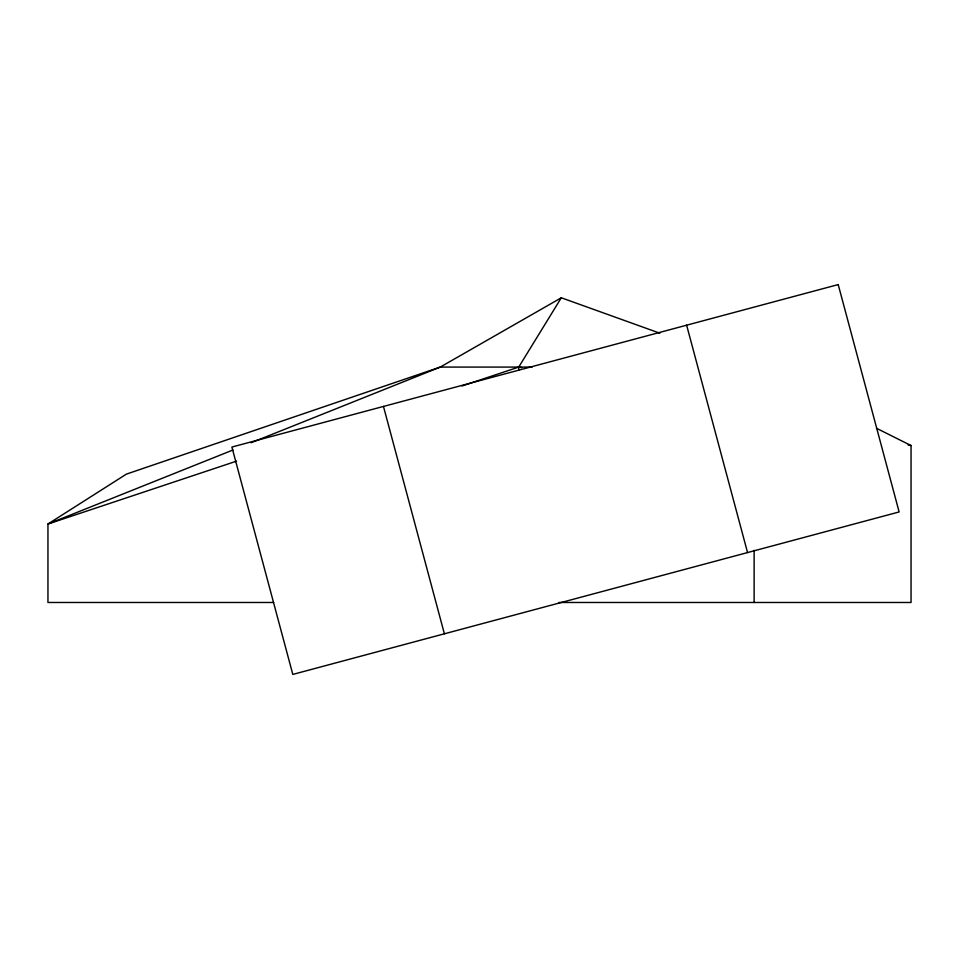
<?xml version="1.0" encoding="UTF-8"?>
<svg xmlns="http://www.w3.org/2000/svg" width="959" height="959" viewBox="0 0 959 959"><rect width="100%" height="100%" fill="white"/><g stroke="black" fill="none" stroke-linecap="round" stroke-linejoin="round"><path stroke-width="1.44" d="M659.828 333.193L561.303 297.781L518.735 367.081L518.735 370.066M561.303 297.781L440.265 367.081L251.066 442.77M232.977 449.999L47.95 524.01L47.95 602.48L273.627 602.48M236.549 461.147L47.95 524.01L126.408 474.118L440.265 367.081L532.137 367.081M462.01 385.998L518.735 367.081L521.66 367.669M558.953 602.48L911.05 602.48L911.05 445.551L876.478 428.265M908.125 444.964L911.05 445.551M686.632 325.197L747.552 552.564M383.468 406.436L444.389 633.803M754.122 550.334L754.122 602.48M838.214 284.583L231.886 447.05L292.807 674.417L899.134 511.95L838.214 284.583"/></g></svg>
